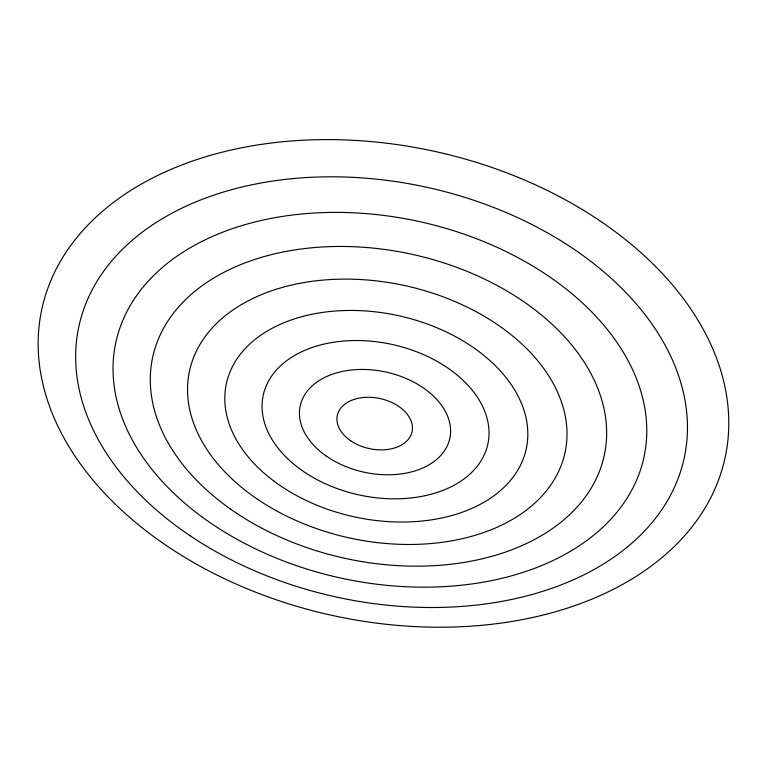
<?xml version="1.0" encoding="UTF-8"?>
<svg xmlns="http://www.w3.org/2000/svg" width="767" height="767" viewBox="0 0 767 767"><rect width="100%" height="100%" fill="white"/><g stroke="black" fill="none" stroke-linecap="round" stroke-linejoin="round"><path stroke-width="1.15" d="M161.875 542.47A349.608 237.607 12.3 0 0 723.617 463.901A349.608 237.607 12.3 0 0 264.893 143.86A349.608 237.607 12.3 0 0 161.875 542.47M190.101 535.74A309.734 209.813 12.3 0 0 683.905 459.366A309.734 209.813 12.3 0 0 270.655 181.367A309.734 209.813 12.3 0 0 190.101 535.74M202.363 517.169A270.233 182.527 12.3 0 0 641.231 467.582A270.233 182.527 12.3 0 0 296.091 214.587A270.233 182.527 12.3 0 0 202.363 517.169M230.148 508.809A231.049 155.663 12.3 0 0 602.785 461.312A231.049 155.663 12.3 0 0 302.476 248.824A231.049 155.663 12.3 0 0 230.148 508.809M256.84 498.79A192.133 129.172 12.3 0 0 564.454 455.052A192.133 129.172 12.3 0 0 310.52 281.537A192.133 129.172 12.3 0 0 256.84 498.79M274.222 481.34A153.448 102.989 12.3 0 0 524.312 455.924A153.448 102.989 12.3 0 0 330.376 311.469A153.448 102.989 12.3 0 0 274.222 481.34M300.76 469.567A114.935 77.036 12.3 0 0 486.863 447.957A114.935 77.036 12.3 0 0 339.033 341.516A114.935 77.036 12.3 0 0 300.76 469.567M326.33 456.097A76.547 51.255 12.3 0 0 449.433 439.99A76.547 51.255 12.3 0 0 349.292 370.279A76.547 51.255 12.3 0 0 326.33 456.097M350.941 440.939A38.254 25.599 12.3 0 0 412.004 432.032A38.254 25.599 12.3 0 0 361.152 397.785A38.254 25.599 12.3 0 0 350.941 440.939"/></g></svg>
